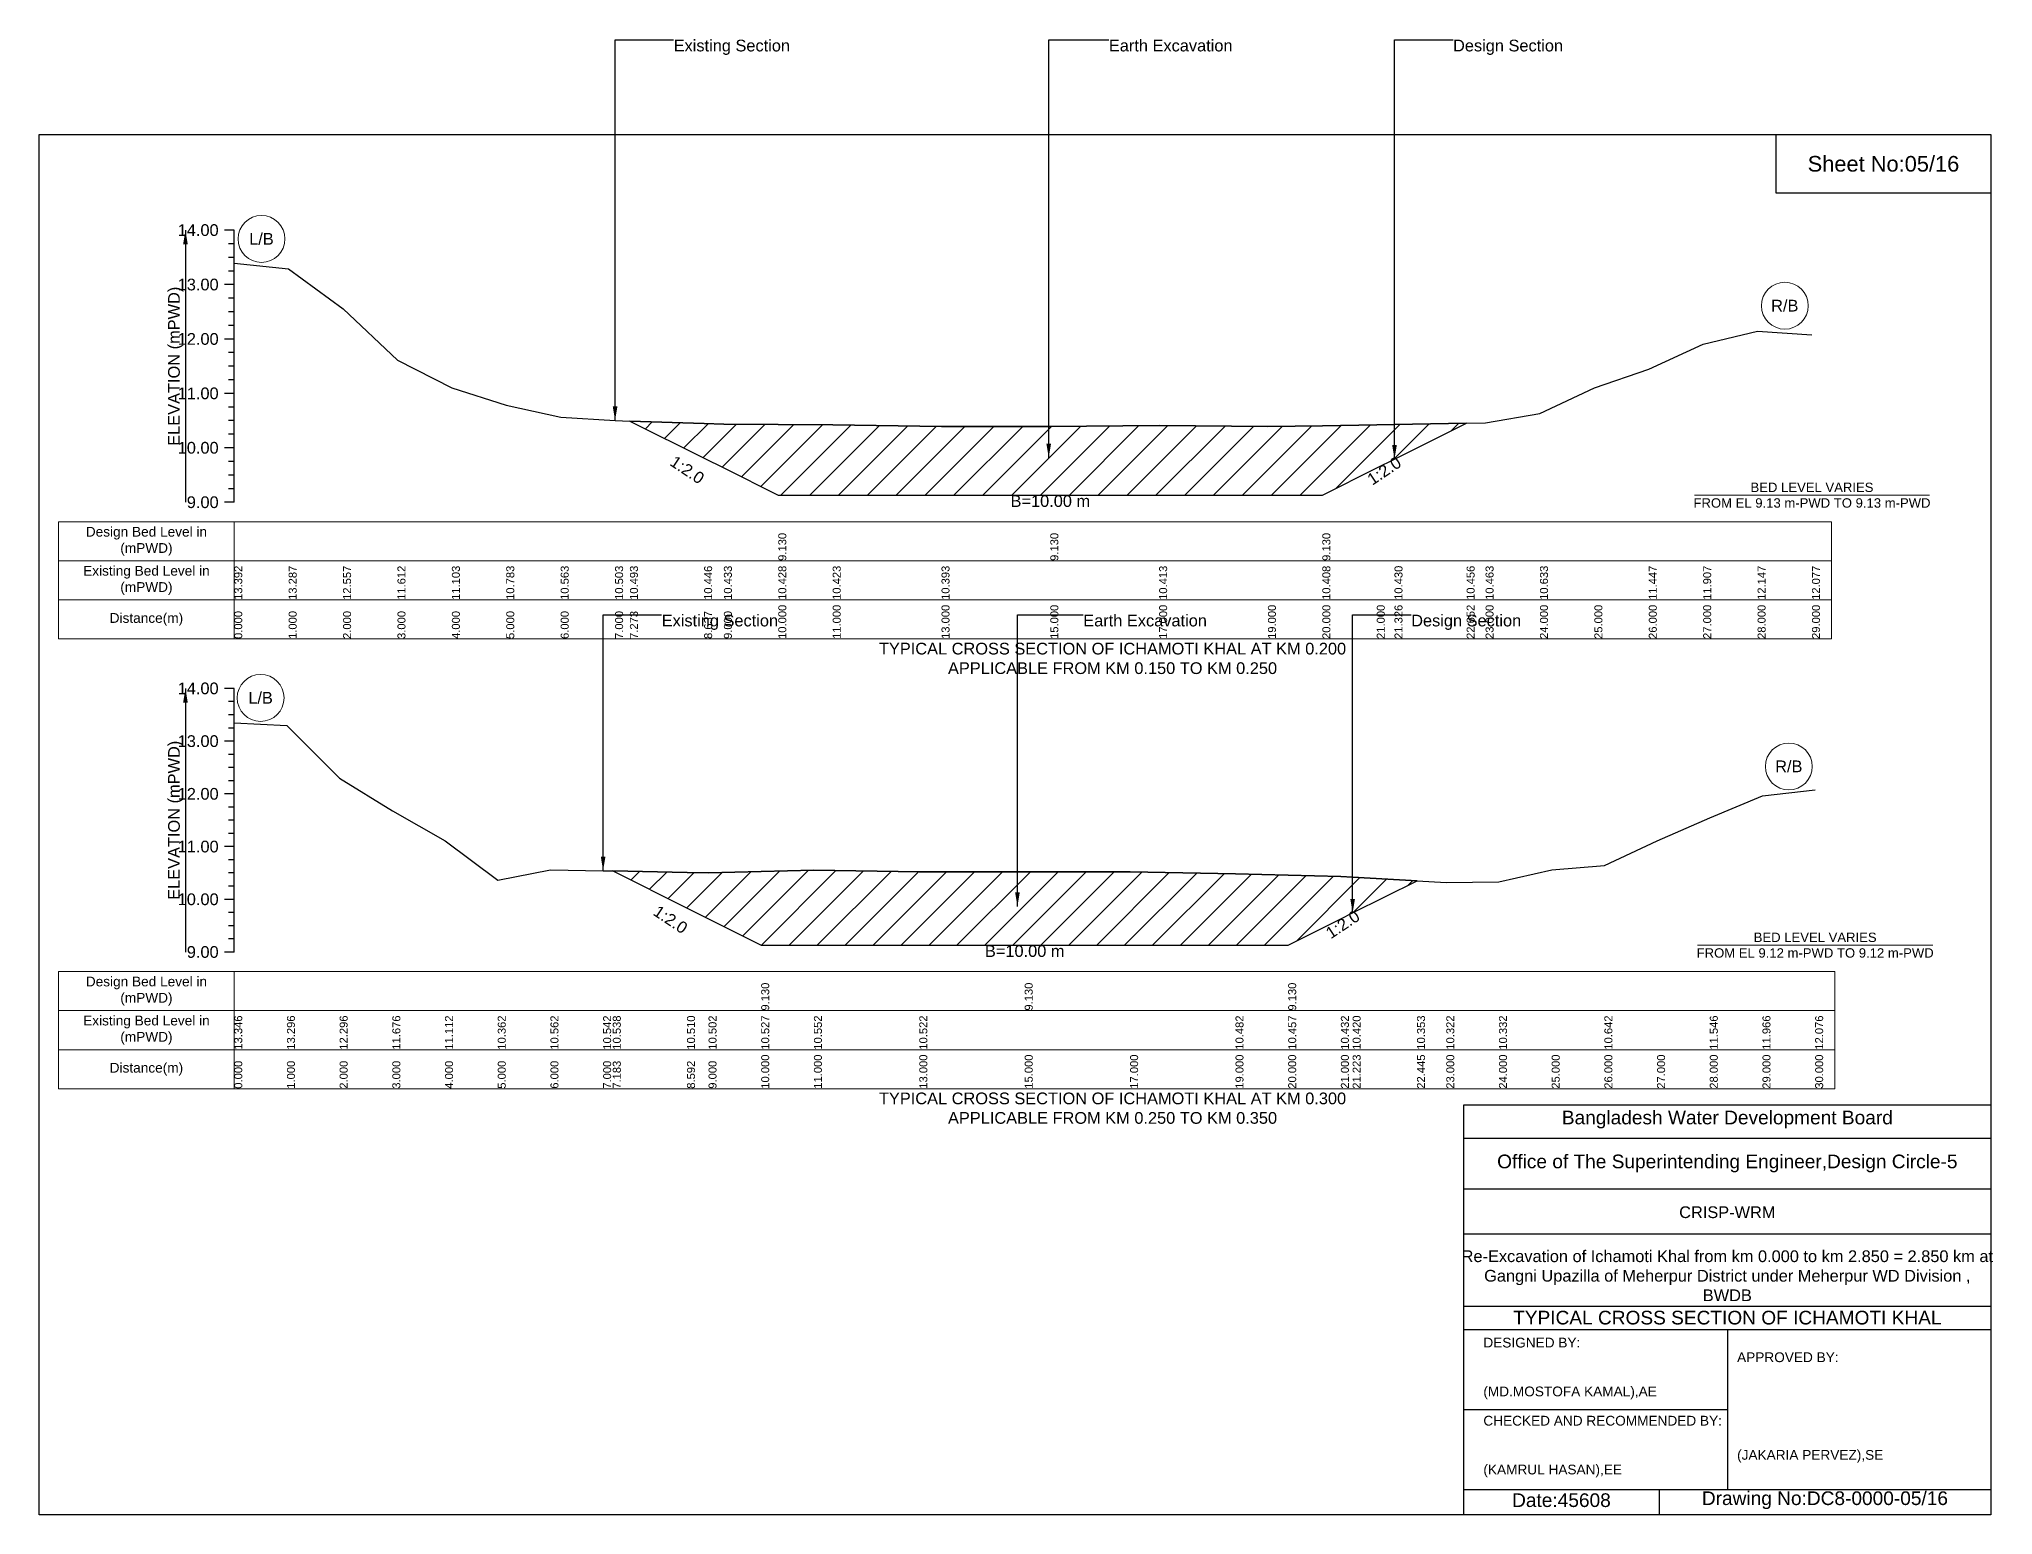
# Model space of a CAD drawing. Header units: inches. Extents: x 91000 to 258009, y -5656 to 391.
# Drawn here: x 140000 to 148009, y -5656 to 391 of the extents above; entities that cross this region are included whole.
import ezdxf

# ---------------------------------------------------------------- set-up
doc = ezdxf.new("R2010")
doc.units = ezdxf.units.IN
doc.header["$LTSCALE"] = 7
doc.header["$MEASUREMENT"] = 0
for name, color, linetype, lineweight in [('Cross section Data Border', 7, 'Continuous', 9), ('Cross Section Labels', 7, 'Continuous', 9), ('Existing_Bed_Level for Xsection', 7, 'Continuous', 25)]:
    doc.layers.add(name, color=color, linetype=linetype, lineweight=lineweight)
doc.styles.get("Standard").update_dxf_attribs({"font": 'arial.ttf'})
doc.dimstyles.get("Standard").update_dxf_attribs({"dimtxt": 0.18, "dimasz": 0.18, "dimexe": 0.18, "dimexo": 0.0625, "dimgap": 0.09, "dimtad": 0, "dimtih": 1, "dimtoh": 1, "dimdec": 4, "dimzin": 0, "dimdsep": 46, "dimtxsty": 'Standard', "dimcen": 0.09, "dimadec": 0, "dimazin": 0, "dimtfac": 1, "dimtdec": 4, "dimtofl": 0, "dimtmove": 0, "dimatfit": 3, "dimfxl": 1, "dimtolj": 1, "dimtzin": 0, "dimarcsym": 0})

msp = doc.modelspace()

# ---------------------------------------------------------------- hatches: boundary and pattern name
at = {"layer": 'Existing_Bed_Level for Xsection'}
h = msp.add_hatch(dxfattribs=at)
h.set_pattern_fill('ANSI31', color=256, scale=669, style=0)
h.paths.add_polyline_path([(142421.9, -1173.6), (142726, -1325.6), (142807, -1366.1), (143030, -1477.6), (143253, -1477.6), (143699, -1477.6), (144145, -1477.6), (144591, -1477.6), (145037, -1477.6), (145260, -1477.6), (145483, -1366.1), (145555.7, -1329.8), (145851.4, -1181.9), (145555.7, -1187.9), (145483, -1189.3), (145260, -1192.7), (145037, -1196), (144591, -1191.5), (144145, -1196), (143699, -1196), (143253, -1189.3), (143030, -1188.2), (142807, -1187.1), (142726, -1184.2)])
h = msp.add_hatch(dxfattribs=at)
h.set_pattern_fill('ANSI31', color=256, scale=648, style=0)
h.paths.add_polyline_path([(142351.6, -3017.3), (142655.8, -3169.4), (142744, -3213.5), (142960, -3321.5), (143176, -3321.5), (143608, -3321.5), (144040, -3321.5), (144472, -3321.5), (144904, -3321.5), (145120, -3321.5), (145336, -3213.5), (145384.1, -3189.4), (145648.1, -3057.4), (145384.1, -3042.9), (145336, -3040.2), (145120, -3034.8), (144904, -3029.4), (144472, -3020.8), (144040, -3020.8), (143608, -3020.8), (143176, -3014.3), (142960, -3019.7), (142744, -3025.1), (142655.8, -3023.4)])

# ---------------------------------------------------------------- linework, layer by layer
for points in [[(140000, 0), (148000, 0), (148000, -5656), (140000, -5656)], [(147120, 0), (148000, 0), (148000, -240), (147120, -240)]]:
    msp.add_lwpolyline(points, close=True)
for points in [[(145840, -5656), (145840, -3976), (148000, -3976)], [(145840, -4112), (148000, -4112)], [(145840, -4320), (148000, -4320)], [(145840, -4504), (148000, -4504)], [(145840, -4800), (148000, -4800)], [(145840, -4896), (148000, -4896)], [(146920, -4896), (146920, -5552)], [(145840, -5224), (146920, -5224)], [(145840, -5552), (148000, -5552)], [(146640, -5552), (146640, -5656)]]:
    msp.add_lwpolyline(points)
at = {"layer": 'Cross section Data Border'}
for points in [[(140080, -1586.6), (147347, -1586.6), (147347, -2066.6), (140080, -2066.6)], [(140080, -3429.6), (147360, -3429.6), (147360, -3909.6), (140080, -3909.6)]]:
    msp.add_lwpolyline(points, close=True, dxfattribs=at)
for points in [[(140800, -1586.6), (140800, -2066.6)], [(140080, -1746.6), (147347, -1746.6)], [(140080, -1906.6), (147347, -1906.6)], [(140800, -3429.6), (140800, -3909.6)], [(140080, -3589.6), (147360, -3589.6)], [(140080, -3749.6), (147360, -3749.6)]]:
    msp.add_lwpolyline(points, dxfattribs=at)
at = {"layer": 'Cross Section Labels'}
for points in [[(146784.8, -1477.6), (147749.2, -1477.6)], [(146797.8, -3321.5), (147762.2, -3321.5)]]:
    msp.add_lwpolyline(points, dxfattribs=at)
for centre in [(140911.5, -427.4), (147155.5, -701.2), (140908, -2308.2), (147172, -2589)]:
    msp.add_circle(centre, 96, dxfattribs=at)
at = {"layer": 'Existing_Bed_Level for Xsection'}
for points in [[(140800, -391.6), (140760, -391.6)], [(140800, -1506.6), (140800, -1283.6), (140800, -1060.6), (140800, -837.6), (140800, -614.6), (140800, -391.6)], [(140800, -447.4), (140776, -447.4)], [(140800, -503.1), (140776, -503.1)], [(140800, -558.9), (140776, -558.9)], [(140800, -527.2), (141023, -550.6), (141246, -713.4), (141469, -924.2), (141692, -1037.7), (141915, -1109), (142138, -1158.1), (142361, -1171.5), (142421.9, -1173.6), (142726, -1184.2), (142807, -1187.1), (143030, -1188.2), (143030, -1188.2), (143253, -1189.3), (143699, -1196), (144145, -1196), (144145, -1196), (144591, -1191.5), (145037, -1196), (145260, -1192.7), (145260, -1192.7), (145483, -1189.3), (145555.7, -1187.9), (145851.4, -1181.9), (145929, -1180.4), (146152, -1142.5), (146375, -1037.7), (146598, -961), (146821, -858.4), (147044, -804.9), (147267, -820.5)], [(140800, -614.6), (140760, -614.6)], [(140800, -670.4), (140776, -670.4)], [(140800, -726.1), (140776, -726.1)], [(140800, -781.9), (140776, -781.9)], [(140800, -837.6), (140760, -837.6)], [(140800, -893.4), (140776, -893.4)], [(140800, -949.1), (140776, -949.1)], [(140800, -1004.9), (140776, -1004.9)], [(140800, -1060.6), (140760, -1060.6)], [(140800, -1116.4), (140776, -1116.4)], [(140800, -1172.1), (140776, -1172.1)], [(140800, -1227.9), (140776, -1227.9)], [(140800, -1283.6), (140760, -1283.6)], [(140800, -1339.4), (140776, -1339.4)], [(140800, -1395.1), (140776, -1395.1)], [(140800, -1506.6), (140760, -1506.6)], [(140800, -1450.9), (140776, -1450.9)], [(140800, -2269.6), (140760, -2269.6)], [(140800, -3349.6), (140800, -3133.6), (140800, -2917.6), (140800, -2701.6), (140800, -2485.6), (140800, -2269.6)], [(140800, -2323.6), (140776, -2323.6)], [(140800, -2377.6), (140776, -2377.6)], [(140800, -2431.6), (140776, -2431.6)], [(140800, -2410.8), (141016, -2421.6), (141232, -2637.6), (141448, -2771.5), (141664, -2893.4), (141880, -3055.4), (142096, -3012.2), (142312, -3016.5), (142351.6, -3017.3), (142655.8, -3023.4), (142744, -3025.1), (142960, -3019.7), (142960, -3019.7), (143176, -3014.3), (143608, -3020.8), (144040, -3020.8), (144040, -3020.8), (144472, -3020.8), (144904, -3029.4), (145120, -3034.8), (145120, -3034.8), (145336, -3040.2), (145384.1, -3042.9), (145648.1, -3057.4), (145768, -3064), (145984, -3061.8), (146200, -3012.2), (146416, -2994.9), (146632, -2893.4), (146848, -2799.6), (147064, -2708.9), (147280, -2685.1)], [(140800, -2485.6), (140760, -2485.6)], [(140800, -2539.6), (140776, -2539.6)], [(140800, -2593.6), (140776, -2593.6)], [(140800, -2701.6), (140760, -2701.6)], [(140800, -2647.6), (140776, -2647.6)], [(140800, -2755.6), (140776, -2755.6)], [(140800, -2809.6), (140776, -2809.6)], [(140800, -2863.6), (140776, -2863.6)], [(140800, -2917.6), (140760, -2917.6)], [(140800, -2971.6), (140776, -2971.6)], [(140800, -3025.6), (140776, -3025.6)], [(140800, -3079.6), (140776, -3079.6)], [(140800, -3133.6), (140760, -3133.6)], [(140800, -3187.6), (140776, -3187.6)], [(140800, -3241.6), (140776, -3241.6)], [(140800, -3349.6), (140760, -3349.6)], [(140800, -3295.6), (140776, -3295.6)]]:
    msp.add_lwpolyline(points, dxfattribs=at)
for points in [[(142421.9, -1173.6), (142421.9, -1173.6), (142726, -1325.6), (142807, -1366.1), (143030, -1477.6), (143030, -1477.6), (143253, -1477.6), (143699, -1477.6), (144145, -1477.6), (144145, -1477.6), (144591, -1477.6), (145037, -1477.6), (145260, -1477.6), (145260, -1477.6), (145483, -1366.1), (145555.7, -1329.8), (145851.4, -1181.9), (145851.4, -1181.9), (145851.4, -1181.9), (145555.7, -1187.9), (145483, -1189.3), (145260, -1192.7), (145260, -1192.7), (145037, -1196), (144591, -1191.5), (144145, -1196), (144145, -1196), (143699, -1196), (143253, -1189.3), (143030, -1188.2), (143030, -1188.2), (142807, -1187.1), (142726, -1184.2), (142421.9, -1173.6)], [(142351.6, -3017.3), (142351.6, -3017.3), (142655.8, -3169.4), (142744, -3213.5), (142960, -3321.5), (142960, -3321.5), (143176, -3321.5), (143608, -3321.5), (144040, -3321.5), (144040, -3321.5), (144472, -3321.5), (144904, -3321.5), (145120, -3321.5), (145120, -3321.5), (145336, -3213.5), (145384.1, -3189.4), (145648.1, -3057.4), (145648.1, -3057.4), (145648.1, -3057.4), (145384.1, -3042.9), (145336, -3040.2), (145120, -3034.8), (145120, -3034.8), (144904, -3029.4), (144472, -3020.8), (144040, -3020.8), (144040, -3020.8), (143608, -3020.8), (143176, -3014.3), (142960, -3019.7), (142960, -3019.7), (142744, -3025.1), (142655.8, -3023.4), (142351.6, -3017.3)]]:
    msp.add_lwpolyline(points, close=True, dxfattribs=at)

# ---------------------------------------------------------------- texts
at = {"attachment_point": 5}
for s, insert, char_height in [('Sheet No:05/16', (147560, -120), 64), ('Bangladesh Water Development Board', (146920, -4036), 56), ('Office of The Superintending Engineer,Design Circle-5', (146920, -4216), 56)]:
    msp.add_mtext(s, dxfattribs=dict(at, insert=insert, char_height=char_height))
for s, insert, char_height, width, attachment_point in [('CRISP-WRM', (146920, -4416), 48, 2240, 5), ('Re-Excavation of Ichamoti Khal from km 0.000 to km 2.850 = 2.850 km at^JGangni Upazilla of Meherpur District under Meherpur WD Division ,^JBWDB', (146920, -4676), 48, 2160, 5), ('TYPICAL CROSS SECTION OF ICHAMOTI KHAL', (146920, -4848), 56, 2240, 5), ('DESIGNED BY:^J^J^J(MD.MOSTOFA KAMAL),AE', (145920, -5056), 40, 1120, 4), ('APPROVED BY:^J^J^J^J^J^J(JAKARIA PERVEZ),SE', (146960, -5216), 40, 1120, 4), ('CHECKED AND RECOMMENDED BY:^J^J^J(KAMRUL HASAN),EE', (145920, -5376), 40, 1120, 4), ('Date:45608', (146240, -5596), 56, 1120, 5), ('Drawing No:DC8-0000-05/16', (147320, -5596), 56, 1760, 5)]:
    msp.add_mtext(s, dxfattribs=dict(insert=insert, char_height=char_height, width=width, attachment_point=attachment_point))
at = {"layer": 'Cross section Data Border', "char_height": 40, "width": 640, "attachment_point": 5}
for s, insert in [('Design Bed Level in (mPWD)', (140440, -1666.6)), ('Existing Bed Level in (mPWD)', (140440, -1826.6)), ('Distance(m)', (140440, -1986.6)), ('Design Bed Level in (mPWD)', (140440, -3509.6)), ('Existing Bed Level in (mPWD)', (140440, -3669.6)), ('Distance(m)', (140440, -3829.6))]:
    msp.add_mtext(s, dxfattribs=dict(at, insert=insert))
at = {"layer": 'Cross Section Labels'}
for s, insert, char_height, attachment_point in [('Existing Section', (142601, 388.9), 48, 1), ('Earth Excavation', (144385, 388.9), 48, 1), ('Design Section', (145795.7, 388.9), 48, 1), ('L/B', (140911.5, -427.4), 48, 5), ('R/B', (147155.5, -701.2), 48, 5), ('BED LEVEL VARIES ^JFROM EL 9.13 m-PWD TO 9.13 m-PWD', (147267, -1477.6), 38.4, 5), ('B=10.00 m', (144145, -1477.6), 48, 2), ('Existing Section', (142552, -1967.2), 48, 1), ('Earth Excavation', (144280, -1967.2), 48, 1), ('Design Section', (145624.1, -1967.2), 48, 1), ('TYPICAL CROSS SECTION OF ICHAMOTI KHAL AT KM 0.200^JAPPLICABLE FROM KM 0.150 TO KM 0.250', (144400, -2146.6), 48, 5), ('L/B', (140908, -2308.2), 48, 5), ('R/B', (147172, -2589), 48, 5), ('BED LEVEL VARIES ^JFROM EL 9.12 m-PWD TO 9.12 m-PWD', (147280, -3321.5), 38.4, 5), ('B=10.00 m', (144040, -3321.5), 48, 2), ('TYPICAL CROSS SECTION OF ICHAMOTI KHAL AT KM 0.300^JAPPLICABLE FROM KM 0.250 TO KM 0.350', (144400, -3989.6), 48, 5)]:
    msp.add_mtext(s, dxfattribs=dict(at, insert=insert, char_height=char_height, attachment_point=attachment_point))
at = {"layer": 'Cross Section Labels', "char_height": 48, "attachment_point": 2}
for insert, rotation in [((142670.2, -1353.5), 326.30993), ((145500, -1357.7), 33.69007), ((142601.8, -3196.4), 326.30993), ((145330.1, -3216.4), 33.69007)]:
    msp.add_mtext('1:2.0', dxfattribs=dict(at, insert=insert, rotation=rotation))
at = {"layer": 'Existing_Bed_Level for Xsection', "char_height": 48, "attachment_point": 6}
for s, insert in [('14.00', (140736, -391.6)), ('13.00', (140736, -614.6)), ('12.00', (140736, -837.6)), ('11.00', (140736, -1060.6)), ('10.00', (140736, -1283.6)), ('9.00', (140736, -1506.6)), ('14.00', (140736, -2269.6)), ('13.00', (140736, -2485.6)), ('12.00', (140736, -2701.6)), ('11.00', (140736, -2917.6)), ('10.00', (140736, -3133.6)), ('9.00', (140736, -3349.6))]:
    msp.add_mtext(s, dxfattribs=dict(at, insert=insert))
at = {"layer": 'Existing_Bed_Level for Xsection', "rotation": 90}
for s, insert, char_height, attachment_point in [('ELEVATION (mPWD)', (140560, -949.1), 48, 5), ('9.130', (143030, -1746.6), 32.8, 1), ('9.130', (144145, -1746.6), 32.8, 1), ('9.130', (145260, -1746.6), 32.8, 1), ('13.392', (140800, -1906.6), 32.8, 1), ('13.287', (141023, -1906.6), 32.8, 1), ('12.557', (141246, -1906.6), 32.8, 1), ('11.612', (141469, -1906.6), 32.8, 1), ('11.103', (141692, -1906.6), 32.8, 1), ('10.783', (141915, -1906.6), 32.8, 1), ('10.563', (142138, -1906.6), 32.8, 1), ('10.503', (142361, -1906.6), 32.8, 1), ('10.493', (142421.9, -1906.6), 32.8, 1), ('10.446', (142726, -1906.6), 32.8, 1), ('10.433', (142807, -1906.6), 32.8, 1), ('10.428', (143030, -1906.6), 32.8, 1), ('10.423', (143253, -1906.6), 32.8, 1), ('10.393', (143699, -1906.6), 32.8, 1), ('10.413', (144591, -1906.6), 32.8, 1), ('10.408', (145260, -1906.6), 32.8, 1), ('10.430', (145555.7, -1906.6), 32.8, 1), ('10.456', (145851.4, -1906.6), 32.8, 1), ('10.463', (145929, -1906.6), 32.8, 1), ('10.633', (146152, -1906.6), 32.8, 1), ('11.447', (146598, -1906.6), 32.8, 1), ('11.907', (146821, -1906.6), 32.8, 1), ('12.147', (147044, -1906.6), 32.8, 1), ('12.077', (147267, -1906.6), 32.8, 1), ('0.000', (140800, -2066.6), 32.8, 1), ('1.000', (141023, -2066.6), 32.8, 1), ('2.000', (141246, -2066.6), 32.8, 1), ('3.000', (141469, -2066.6), 32.8, 1), ('4.000', (141692, -2066.6), 32.8, 1), ('5.000', (141915, -2066.6), 32.8, 1), ('6.000', (142138, -2066.6), 32.8, 1), ('7.000', (142361, -2066.6), 32.8, 1), ('7.273', (142421.9, -2066.6), 32.8, 1), ('8.637', (142726, -2066.6), 32.8, 1), ('9.000', (142807, -2066.6), 32.8, 1), ('10.000', (143030, -2066.6), 32.8, 1), ('11.000', (143253, -2066.6), 32.8, 1), ('13.000', (143699, -2066.6), 32.8, 1), ('15.000', (144145, -2066.6), 32.8, 1), ('17.000', (144591, -2066.6), 32.8, 1), ('19.000', (145037, -2066.6), 32.8, 1), ('20.000', (145260, -2066.6), 32.8, 1), ('21.000', (145483, -2066.6), 32.8, 1), ('21.326', (145555.7, -2066.6), 32.8, 1), ('22.652', (145851.4, -2066.6), 32.8, 1), ('23.000', (145929, -2066.6), 32.8, 1), ('24.000', (146152, -2066.6), 32.8, 1), ('25.000', (146375, -2066.6), 32.8, 1), ('26.000', (146598, -2066.6), 32.8, 1), ('27.000', (146821, -2066.6), 32.8, 1), ('28.000', (147044, -2066.6), 32.8, 1), ('29.000', (147267, -2066.6), 32.8, 1), ('ELEVATION (mPWD)', (140560, -2809.6), 48, 5), ('9.130', (142960, -3589.6), 32.8, 1), ('9.130', (144040, -3589.6), 32.8, 1), ('9.130', (145120, -3589.6), 32.8, 1), ('13.346', (140800, -3749.6), 32.8, 1), ('13.296', (141016, -3749.6), 32.8, 1), ('12.296', (141232, -3749.6), 32.8, 1), ('11.676', (141448, -3749.6), 32.8, 1), ('11.112', (141664, -3749.6), 32.8, 1), ('10.362', (141880, -3749.6), 32.8, 1), ('10.562', (142096, -3749.6), 32.8, 1), ('10.542', (142312, -3749.6), 32.8, 1), ('10.538', (142351.6, -3749.6), 32.8, 1), ('10.510', (142655.8, -3749.6), 32.8, 1), ('10.502', (142744, -3749.6), 32.8, 1), ('10.527', (142960, -3749.6), 32.8, 1), ('10.552', (143176, -3749.6), 32.8, 1), ('10.522', (143608, -3749.6), 32.8, 1), ('10.482', (144904, -3749.6), 32.8, 1), ('10.457', (145120, -3749.6), 32.8, 1), ('10.432', (145336, -3749.6), 32.8, 1), ('10.420', (145384.1, -3749.6), 32.8, 1), ('10.353', (145648.1, -3749.6), 32.8, 1), ('10.322', (145768, -3749.6), 32.8, 1), ('10.332', (145984, -3749.6), 32.8, 1), ('10.642', (146416, -3749.6), 32.8, 1), ('11.546', (146848, -3749.6), 32.8, 1), ('11.966', (147064, -3749.6), 32.8, 1), ('12.076', (147280, -3749.6), 32.8, 1), ('0.000', (140800, -3909.6), 32.8, 1), ('1.000', (141016, -3909.6), 32.8, 1), ('2.000', (141232, -3909.6), 32.8, 1), ('3.000', (141448, -3909.6), 32.8, 1), ('4.000', (141664, -3909.6), 32.8, 1), ('5.000', (141880, -3909.6), 32.8, 1), ('6.000', (142096, -3909.6), 32.8, 1), ('7.000', (142312, -3909.6), 32.8, 1), ('7.183', (142351.6, -3909.6), 32.8, 1), ('8.592', (142655.8, -3909.6), 32.8, 1), ('9.000', (142744, -3909.6), 32.8, 1), ('10.000', (142960, -3909.6), 32.8, 1), ('11.000', (143176, -3909.6), 32.8, 1), ('13.000', (143608, -3909.6), 32.8, 1), ('15.000', (144040, -3909.6), 32.8, 1), ('17.000', (144472, -3909.6), 32.8, 1), ('19.000', (144904, -3909.6), 32.8, 1), ('20.000', (145120, -3909.6), 32.8, 1), ('21.000', (145336, -3909.6), 32.8, 1), ('21.223', (145384.1, -3909.6), 32.8, 1), ('22.445', (145648.1, -3909.6), 32.8, 1), ('23.000', (145768, -3909.6), 32.8, 1), ('24.000', (145984, -3909.6), 32.8, 1), ('25.000', (146200, -3909.6), 32.8, 1), ('26.000', (146416, -3909.6), 32.8, 1), ('27.000', (146632, -3909.6), 32.8, 1), ('28.000', (146848, -3909.6), 32.8, 1), ('29.000', (147064, -3909.6), 32.8, 1), ('30.000', (147280, -3909.6), 32.8, 1)]:
    msp.add_mtext(s, dxfattribs=dict(at, insert=insert, char_height=char_height, attachment_point=attachment_point))

# ---------------------------------------------------------------- leaders
at = {"layer": 'Cross Section Labels', "annotation_type": 0, "has_hookline": 1, "hookline_direction": 0}
for points, text_width in [([(142361, -1171.5), (142361, 388.9), (142600.9, 388.9)], 467.2), ([(144138.4, -1324.4), (144138.4, 388.9), (144384.9, 388.9)], 497), ([(145555.7, -1329.8), (145555.7, 388.9), (145795.6, 388.9)], 441.2), ([(142312, -3016.5), (142312, -1967.2), (142551.9, -1967.2)], 467.2), ([(144010.2, -3162.8), (144010.2, -1967.2), (144279.9, -1967.2)], 497), ([(145384.1, -3189.4), (145384.1, -1967.2), (145624, -1967.2)], 441.2)]:
    msp.add_leader(points, dimstyle='Standard', override={"dimasz": 57.6}, dxfattribs=dict(at, text_width=text_width))
at = {"layer": 'Existing_Bed_Level for Xsection'}
for points in [[(140600, -391.6), (140600, -1506.6)], [(140600, -2269.6), (140600, -3349.6)]]:
    msp.add_leader(points, dimstyle='Standard', override={"dimasz": 57.6}, dxfattribs=at)

doc.saveas('drawing.dxf')
